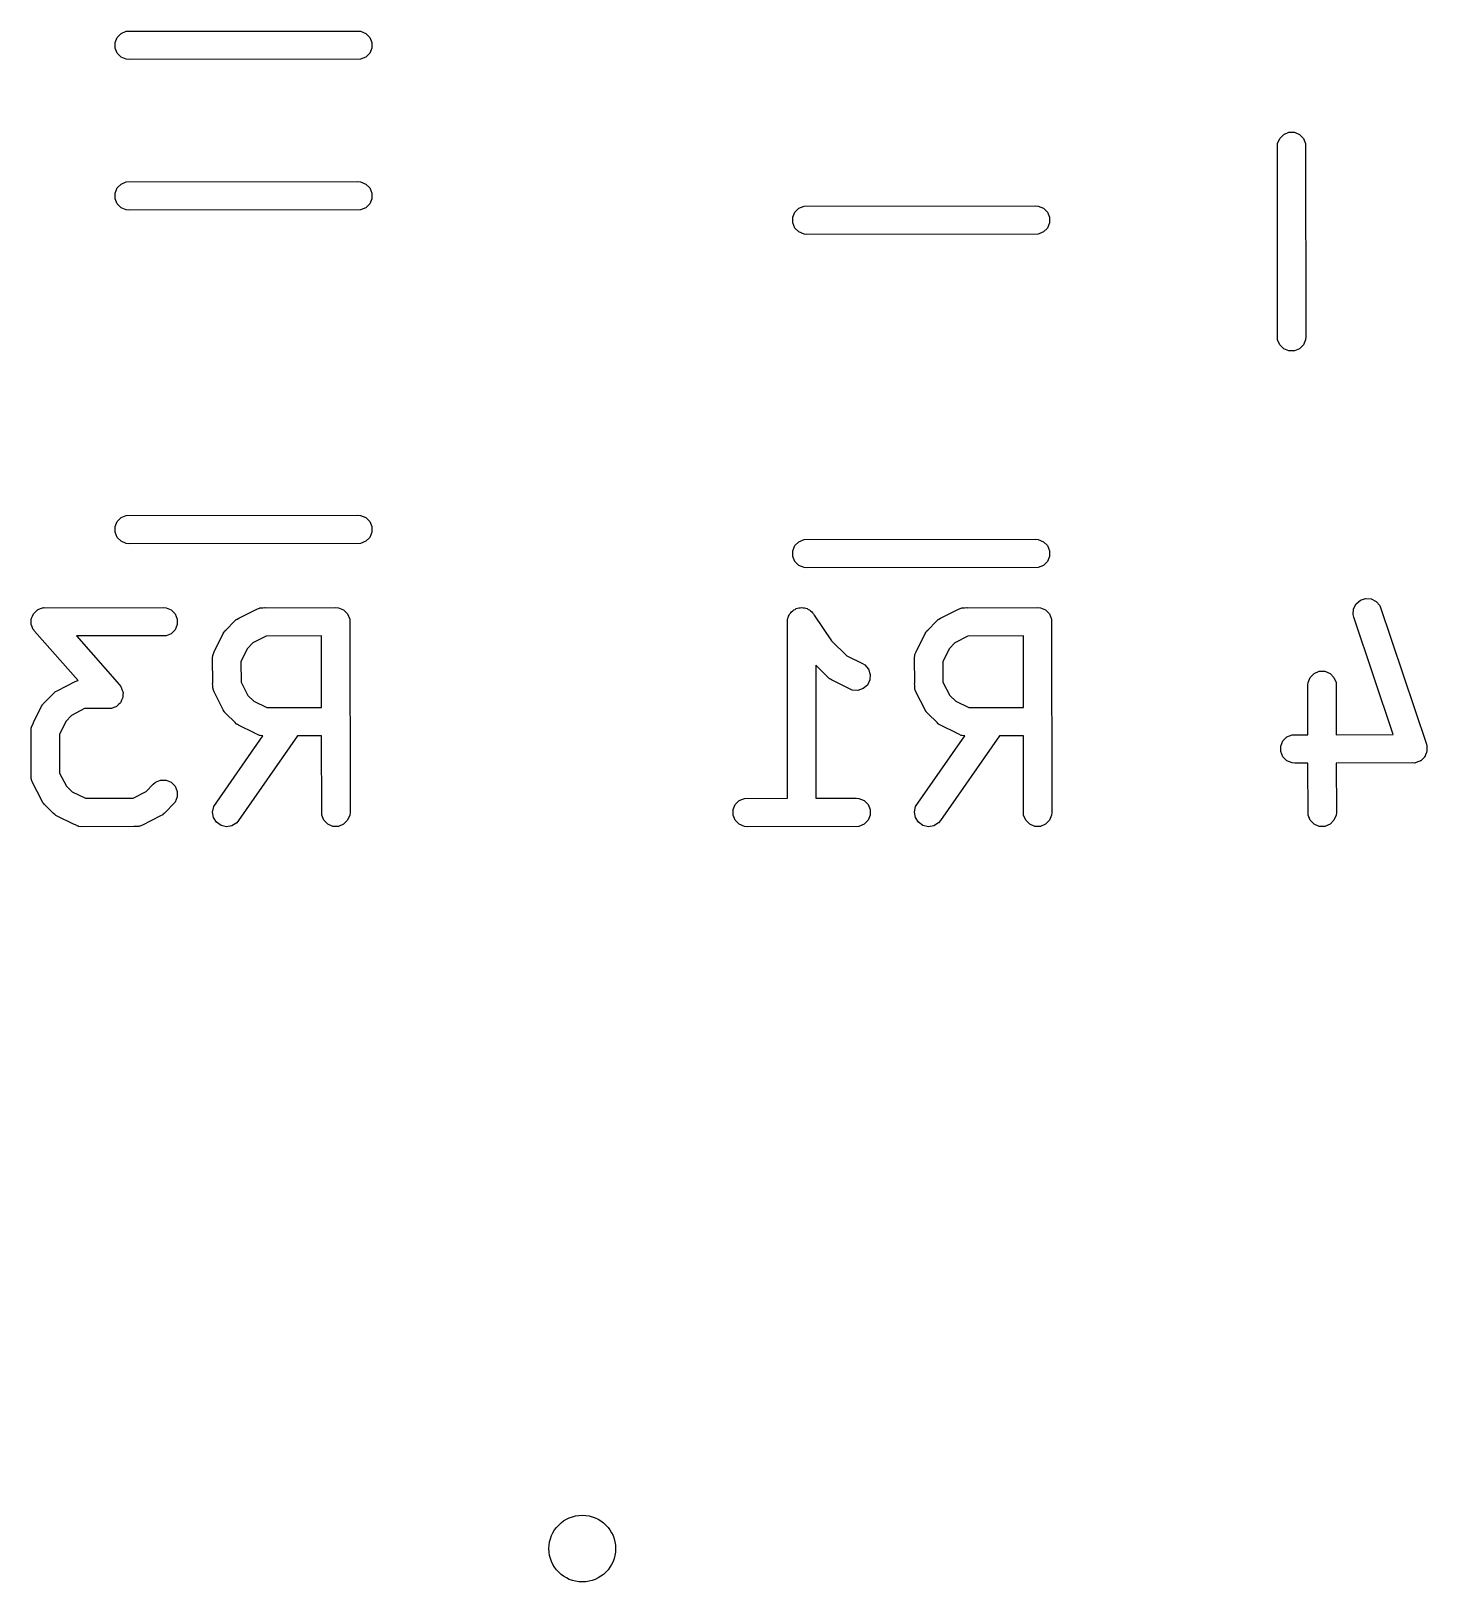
# Model space of a CAD drawing. Extents: x 4.69 to 6.01, y -4.01 to -2.79.
# Drawn here: x 4.6861 to 4.9745, y -4.0069 to -3.6865 of the extents above; entities that cross this region are included whole.
import ezdxf

# ---------------------------------------------------------------- set-up
doc = ezdxf.new("R2010")
doc.units = 0
doc.header["$MEASUREMENT"] = 0
doc.layers.add('BLACK', color=7, linetype='CONTINUOUS')

msp = doc.modelspace()

# ---------------------------------------------------------------- linework, layer by layer
at = {"layer": 'BLACK', "linetype": 'CONTINUOUS'}
for p, q in [((4.70392, -3.68781), (4.70474, -3.68699)), ((4.70474, -3.68699), (4.7058, -3.68655)), ((4.7058, -3.68655), (4.75362, -3.6865)), ((4.75362, -3.6865), (4.7542, -3.68655)), ((4.7542, -3.68655), (4.75526, -3.68699)), ((4.75526, -3.68699), (4.75608, -3.68781)), ((4.70348, -3.68887), (4.70392, -3.68781)), ((4.70348, -3.69002), (4.70348, -3.68887)), ((4.70392, -3.69109), (4.70348, -3.69002)), ((4.75608, -3.68781), (4.75652, -3.68887)), ((4.75652, -3.69002), (4.75608, -3.69109)), ((4.75652, -3.68887), (4.75652, -3.69002)), ((4.70474, -3.6919), (4.70392, -3.69109)), ((4.7058, -3.69234), (4.70474, -3.6919)), ((4.70638, -3.6924), (4.7058, -3.69234)), ((4.7542, -3.69234), (4.70638, -3.6924)), ((4.75526, -3.6919), (4.7542, -3.69234)), ((4.75608, -3.69109), (4.75526, -3.6919)), ((4.94358, -3.71031), (4.94364, -3.70974)), ((4.94364, -3.70974), (4.94408, -3.70867)), ((4.94408, -3.70867), (4.94489, -3.70786)), ((4.94489, -3.70786), (4.94596, -3.70742)), ((4.94596, -3.70742), (4.94711, -3.70742)), ((4.94711, -3.70742), (4.94818, -3.70786)), ((4.94818, -3.70786), (4.94899, -3.70867)), ((4.94899, -3.70867), (4.94943, -3.70974)), ((4.94943, -3.70974), (4.94949, -3.74969)), ((4.94364, -3.75026), (4.94358, -3.71031)), ((4.70348, -3.71998), (4.70392, -3.71891)), ((4.70392, -3.71891), (4.70474, -3.7181)), ((4.70474, -3.7181), (4.7058, -3.71766)), ((4.7058, -3.71766), (4.75362, -3.7176)), ((4.75362, -3.7176), (4.7542, -3.71766)), ((4.7542, -3.71766), (4.75526, -3.7181)), ((4.75526, -3.7181), (4.75608, -3.71891)), ((4.75608, -3.71891), (4.75652, -3.71998)), ((4.70348, -3.72113), (4.70348, -3.71998)), ((4.70392, -3.72219), (4.70348, -3.72113)), ((4.70474, -3.72301), (4.70392, -3.72219)), ((4.75608, -3.72219), (4.75526, -3.72301)), ((4.75652, -3.72113), (4.75608, -3.72219)), ((4.75652, -3.71998), (4.75652, -3.72113)), ((4.84474, -3.7231), (4.8458, -3.72266)), ((4.8458, -3.72266), (4.89362, -3.7226)), ((4.89362, -3.7226), (4.8942, -3.72266)), ((4.8942, -3.72266), (4.89526, -3.7231)), ((4.7058, -3.72345), (4.70474, -3.72301)), ((4.70638, -3.7235), (4.7058, -3.72345)), ((4.7542, -3.72345), (4.70638, -3.7235)), ((4.75526, -3.72301), (4.7542, -3.72345)), ((4.84348, -3.72498), (4.84392, -3.72391)), ((4.84348, -3.72613), (4.84348, -3.72498)), ((4.84392, -3.72719), (4.84348, -3.72613)), ((4.84392, -3.72391), (4.84474, -3.7231)), ((4.89526, -3.7231), (4.89608, -3.72391)), ((4.89608, -3.72391), (4.89652, -3.72498)), ((4.89652, -3.72613), (4.89608, -3.72719)), ((4.89652, -3.72498), (4.89652, -3.72613)), ((4.84474, -3.72801), (4.84392, -3.72719)), ((4.8458, -3.72845), (4.84474, -3.72801)), ((4.84638, -3.7285), (4.8458, -3.72845)), ((4.8942, -3.72845), (4.84638, -3.7285)), ((4.89526, -3.72801), (4.8942, -3.72845)), ((4.89608, -3.72719), (4.89526, -3.72801)), ((4.94408, -3.75133), (4.94364, -3.75026)), ((4.94489, -3.75214), (4.94408, -3.75133)), ((4.94899, -3.75133), (4.94818, -3.75214)), ((4.94943, -3.75026), (4.94899, -3.75133)), ((4.94949, -3.74969), (4.94943, -3.75026)), ((4.94596, -3.75258), (4.94489, -3.75214)), ((4.94711, -3.75258), (4.94596, -3.75258)), ((4.94818, -3.75214), (4.94711, -3.75258)), ((4.70392, -3.78781), (4.70474, -3.78699)), ((4.70474, -3.78699), (4.7058, -3.78655)), ((4.7058, -3.78655), (4.75362, -3.7865)), ((4.75362, -3.7865), (4.7542, -3.78655)), ((4.7542, -3.78655), (4.75526, -3.78699)), ((4.75526, -3.78699), (4.75608, -3.78781)), ((4.70348, -3.78887), (4.70392, -3.78781)), ((4.70348, -3.79002), (4.70348, -3.78887)), ((4.70392, -3.79109), (4.70348, -3.79002)), ((4.75608, -3.78781), (4.75652, -3.78887)), ((4.75652, -3.79002), (4.75608, -3.79109)), ((4.75652, -3.78887), (4.75652, -3.79002)), ((4.70474, -3.7919), (4.70392, -3.79109)), ((4.7058, -3.79234), (4.70474, -3.7919)), ((4.70638, -3.7924), (4.7058, -3.79234)), ((4.7542, -3.79234), (4.70638, -3.7924)), ((4.75526, -3.7919), (4.7542, -3.79234)), ((4.75608, -3.79109), (4.75526, -3.7919)), ((4.84348, -3.79387), (4.84392, -3.79281)), ((4.84392, -3.79281), (4.84474, -3.79199)), ((4.84474, -3.79199), (4.8458, -3.79155)), ((4.8458, -3.79155), (4.89362, -3.7915)), ((4.89362, -3.7915), (4.8942, -3.79155)), ((4.8942, -3.79155), (4.89526, -3.79199)), ((4.89526, -3.79199), (4.89608, -3.79281)), ((4.89608, -3.79281), (4.89652, -3.79387)), ((4.84348, -3.79502), (4.84348, -3.79387)), ((4.84392, -3.79609), (4.84348, -3.79502)), ((4.84474, -3.7969), (4.84392, -3.79609)), ((4.89608, -3.79609), (4.89526, -3.7969)), ((4.89652, -3.79502), (4.89608, -3.79609)), ((4.89652, -3.79387), (4.89652, -3.79502)), ((4.8458, -3.79734), (4.84474, -3.7969)), ((4.84638, -3.7974), (4.8458, -3.79734)), ((4.8942, -3.79734), (4.84638, -3.7974)), ((4.89526, -3.7969), (4.8942, -3.79734)), ((4.68709, -3.80642), (4.68743, -3.80608)), ((4.68743, -3.80608), (4.68752, -3.80604)), ((4.68752, -3.80604), (4.68759, -3.80598)), ((4.68759, -3.80598), (4.68805, -3.80582)), ((4.68805, -3.80582), (4.68849, -3.80564)), ((4.68849, -3.80564), (4.68859, -3.80564)), ((4.68859, -3.80564), (4.68868, -3.80561)), ((4.68868, -3.80561), (4.68914, -3.80564)), ((4.68914, -3.80564), (4.71344, -3.80558)), ((4.71344, -3.80558), (4.71401, -3.80564)), ((4.71401, -3.80564), (4.71508, -3.80608)), ((4.71508, -3.80608), (4.71589, -3.8069)), ((4.72902, -3.80781), (4.73274, -3.8059)), ((4.73274, -3.8059), (4.73328, -3.80569)), ((4.73328, -3.80569), (4.73339, -3.80568)), ((4.73339, -3.80568), (4.73348, -3.80564)), ((4.73348, -3.80564), (4.73398, -3.80564)), ((4.73398, -3.80564), (4.73443, -3.80561)), ((4.73443, -3.80561), (4.73452, -3.80564)), ((4.73452, -3.80564), (4.74906, -3.80558)), ((4.74906, -3.80558), (4.74963, -3.80564)), ((4.74963, -3.80564), (4.7507, -3.80608)), ((4.7507, -3.80608), (4.75151, -3.8069)), ((4.84347, -3.80629), (4.84367, -3.80608)), ((4.84367, -3.80608), (4.84394, -3.80597)), ((4.84394, -3.80597), (4.84419, -3.80581)), ((4.84419, -3.80581), (4.84447, -3.80575)), ((4.84447, -3.80575), (4.84474, -3.80564)), ((4.84474, -3.80564), (4.84503, -3.80564)), ((4.84503, -3.80564), (4.84532, -3.80558)), ((4.84532, -3.80558), (4.8456, -3.80564)), ((4.8456, -3.80564), (4.84589, -3.80564)), ((4.84589, -3.80564), (4.84616, -3.80575)), ((4.84616, -3.80575), (4.84645, -3.80581)), ((4.84645, -3.80581), (4.84669, -3.80597)), ((4.84669, -3.80597), (4.84696, -3.80608)), ((4.84696, -3.80608), (4.84716, -3.80629)), ((4.87402, -3.80781), (4.87774, -3.8059)), ((4.87774, -3.8059), (4.87828, -3.80569)), ((4.87828, -3.80569), (4.87839, -3.80568)), ((4.87839, -3.80568), (4.87848, -3.80564)), ((4.87848, -3.80564), (4.87898, -3.80564)), ((4.87898, -3.80564), (4.87943, -3.80561)), ((4.87943, -3.80561), (4.87952, -3.80564)), ((4.87952, -3.80564), (4.89406, -3.80558)), ((4.89406, -3.80558), (4.89463, -3.80564)), ((4.89463, -3.80564), (4.8957, -3.80608)), ((4.8957, -3.80608), (4.89651, -3.8069)), ((4.95926, -3.80703), (4.95934, -3.80588)), ((4.95934, -3.80588), (4.95986, -3.80485)), ((4.95986, -3.80485), (4.96073, -3.8041)), ((4.96073, -3.8041), (4.96182, -3.80373)), ((4.96182, -3.80373), (4.96297, -3.80381)), ((4.96297, -3.80381), (4.964, -3.80433)), ((4.964, -3.80433), (4.96475, -3.8052)), ((4.96475, -3.8052), (4.97436, -3.83385)), ((4.68614, -3.80892), (4.68617, -3.80844)), ((4.68617, -3.80901), (4.68614, -3.80892)), ((4.68617, -3.80796), (4.68621, -3.80787)), ((4.68617, -3.80844), (4.68617, -3.80796)), ((4.68617, -3.80911), (4.68617, -3.80901)), ((4.68635, -3.80956), (4.68617, -3.80911)), ((4.68621, -3.80787), (4.68622, -3.80777)), ((4.68622, -3.80777), (4.68643, -3.80734)), ((4.68643, -3.80734), (4.68661, -3.8069)), ((4.68661, -3.8069), (4.68668, -3.80683)), ((4.68668, -3.80683), (4.68673, -3.80674)), ((4.68673, -3.80674), (4.68709, -3.80642)), ((4.71589, -3.8069), (4.71633, -3.80796)), ((4.71633, -3.80911), (4.71589, -3.81018)), ((4.71633, -3.80796), (4.71633, -3.80911)), ((4.72636, -3.81025), (4.72822, -3.80832)), ((4.72822, -3.80832), (4.72845, -3.80814)), ((4.72845, -3.80814), (4.7285, -3.80808)), ((4.7285, -3.80808), (4.72856, -3.80805)), ((4.72856, -3.80805), (4.72867, -3.80796)), ((4.72867, -3.80796), (4.72902, -3.80781)), ((4.75151, -3.8069), (4.75195, -3.80796)), ((4.75195, -3.80796), (4.75201, -3.84791)), ((4.84236, -3.80853), (4.84242, -3.80796)), ((4.84236, -3.80854), (4.84236, -3.80853)), ((4.84236, -3.80853), (4.84236, -3.80853)), ((4.84236, -3.80853), (4.84236, -3.80853)), ((4.84241, -3.84499), (4.84236, -3.80854)), ((4.84242, -3.80796), (4.84253, -3.80769)), ((4.84253, -3.80769), (4.84259, -3.8074)), ((4.84259, -3.8074), (4.84275, -3.80716)), ((4.84275, -3.80716), (4.84286, -3.8069)), ((4.84286, -3.8069), (4.84307, -3.80669)), ((4.84307, -3.80669), (4.84323, -3.80645)), ((4.84323, -3.80645), (4.84347, -3.80629)), ((4.84716, -3.80629), (4.84741, -3.80645)), ((4.84741, -3.80645), (4.84757, -3.8067)), ((4.84757, -3.8067), (4.84777, -3.8069)), ((4.84777, -3.8069), (4.84787, -3.80714)), ((4.84787, -3.80714), (4.85149, -3.81247)), ((4.87136, -3.81025), (4.87322, -3.80832)), ((4.87322, -3.80832), (4.87345, -3.80814)), ((4.87345, -3.80814), (4.8735, -3.80808)), ((4.8735, -3.80808), (4.87356, -3.80805)), ((4.87356, -3.80805), (4.87367, -3.80796)), ((4.87367, -3.80796), (4.87402, -3.80781)), ((4.89651, -3.8069), (4.89695, -3.80796)), ((4.89695, -3.80796), (4.89701, -3.84791)), ((4.95939, -3.8076), (4.95926, -3.80703)), ((4.96752, -3.83184), (4.95939, -3.8076)), ((4.68651, -3.81001), (4.68635, -3.80956)), ((4.68659, -3.81012), (4.68651, -3.81001)), ((4.68661, -3.81018), (4.68659, -3.81012)), ((4.68667, -3.81023), (4.68661, -3.81018)), ((4.68684, -3.81048), (4.68667, -3.81023)), ((4.69582, -3.82068), (4.68684, -3.81048)), ((4.71401, -3.81143), (4.69551, -3.81147)), ((4.69551, -3.81147), (4.70441, -3.82159)), ((4.71508, -3.81099), (4.71401, -3.81143)), ((4.71589, -3.81018), (4.71508, -3.81099)), ((4.72415, -3.81435), (4.7258, -3.81097)), ((4.7258, -3.81097), (4.72595, -3.81072)), ((4.72595, -3.81072), (4.72598, -3.81065)), ((4.72598, -3.81065), (4.72603, -3.8106)), ((4.72603, -3.8106), (4.7261, -3.81048)), ((4.7261, -3.81048), (4.72636, -3.81025)), ((4.73467, -3.81149), (4.73197, -3.81288)), ((4.74611, -3.81145), (4.73467, -3.81149)), ((4.74613, -3.82622), (4.74611, -3.81145)), ((4.85149, -3.81247), (4.85465, -3.81557)), ((4.86915, -3.81435), (4.8708, -3.81097)), ((4.8708, -3.81097), (4.87095, -3.81072)), ((4.87095, -3.81072), (4.87098, -3.81065)), ((4.87098, -3.81065), (4.87103, -3.8106)), ((4.87103, -3.8106), (4.8711, -3.81048)), ((4.8711, -3.81048), (4.87136, -3.81025)), ((4.87967, -3.81149), (4.87697, -3.81288)), ((4.89111, -3.81145), (4.87967, -3.81149)), ((4.89113, -3.82622), (4.89111, -3.81145)), ((4.72361, -3.81604), (4.72367, -3.81546)), ((4.72367, -3.81546), (4.72371, -3.81536)), ((4.72371, -3.81526), (4.72396, -3.81474)), ((4.72371, -3.81536), (4.72371, -3.81526)), ((4.72396, -3.81474), (4.72411, -3.81439)), ((4.72411, -3.81439), (4.72415, -3.81435)), ((4.73078, -3.81411), (4.72947, -3.8168)), ((4.73197, -3.81288), (4.73078, -3.81411)), ((4.85465, -3.81557), (4.85788, -3.81714)), ((4.86861, -3.81604), (4.86867, -3.81546)), ((4.86867, -3.81546), (4.86871, -3.81536)), ((4.86871, -3.81526), (4.86896, -3.81474)), ((4.86871, -3.81536), (4.86871, -3.81526)), ((4.86896, -3.81474), (4.86911, -3.81439)), ((4.86911, -3.81439), (4.86915, -3.81435)), ((4.87578, -3.81411), (4.87447, -3.8168)), ((4.87697, -3.81288), (4.87578, -3.81411)), ((4.72366, -3.82122), (4.72361, -3.81604)), ((4.72947, -3.8168), (4.72951, -3.82104)), ((4.85075, -3.81995), (4.84822, -3.81747)), ((4.84822, -3.81747), (4.84826, -3.84497)), ((4.85788, -3.81714), (4.85837, -3.81745)), ((4.85837, -3.81745), (4.85913, -3.81832)), ((4.85913, -3.81832), (4.85949, -3.81942)), ((4.86866, -3.82122), (4.86861, -3.81604)), ((4.87447, -3.8168), (4.87451, -3.82104)), ((4.95118, -3.8192), (4.95224, -3.81876)), ((4.95224, -3.81876), (4.95339, -3.81876)), ((4.95339, -3.81876), (4.95446, -3.8192)), ((4.69152, -3.82281), (4.69524, -3.82089)), ((4.69524, -3.82089), (4.69579, -3.82069)), ((4.69579, -3.82069), (4.69582, -3.82068)), ((4.70441, -3.82159), (4.70459, -3.82184)), ((4.70459, -3.82184), (4.70464, -3.82189)), ((4.70464, -3.82189), (4.70467, -3.82195)), ((4.70467, -3.82195), (4.70475, -3.82206)), ((4.70475, -3.82206), (4.7049, -3.82252)), ((4.72363, -3.82129), (4.72366, -3.82122)), ((4.72366, -3.82169), (4.72363, -3.82129)), ((4.72367, -3.82224), (4.72366, -3.82169)), ((4.72371, -3.82233), (4.72367, -3.82224)), ((4.72951, -3.82104), (4.7309, -3.82375)), ((4.851, -3.82024), (4.85075, -3.81995)), ((4.85113, -3.82032), (4.851, -3.82024)), ((4.85117, -3.82037), (4.85113, -3.82032)), ((4.85125, -3.82039), (4.85117, -3.82037)), ((4.85149, -3.82055), (4.85125, -3.82039)), ((4.85578, -3.82263), (4.85149, -3.82055)), ((4.8589, -3.8216), (4.85803, -3.82235)), ((4.85941, -3.82056), (4.8589, -3.8216)), ((4.85949, -3.81942), (4.85941, -3.82056)), ((4.86863, -3.82129), (4.86866, -3.82122)), ((4.86866, -3.82169), (4.86863, -3.82129)), ((4.86867, -3.82224), (4.86866, -3.82169)), ((4.86871, -3.82233), (4.86867, -3.82224)), ((4.87451, -3.82104), (4.8759, -3.82375)), ((4.94986, -3.82166), (4.94992, -3.82108)), ((4.94988, -3.83188), (4.94986, -3.82166)), ((4.94992, -3.82108), (4.95036, -3.82002)), ((4.95036, -3.82002), (4.95118, -3.8192)), ((4.95446, -3.8192), (4.95527, -3.82002)), ((4.95527, -3.82002), (4.95571, -3.82108)), ((4.95571, -3.82108), (4.95573, -3.83187)), ((4.68853, -3.8256), (4.68861, -3.82547)), ((4.68861, -3.82547), (4.68886, -3.82525)), ((4.68886, -3.82525), (4.69073, -3.82332)), ((4.69073, -3.82332), (4.69095, -3.82314)), ((4.69095, -3.82314), (4.69101, -3.82308)), ((4.69101, -3.82308), (4.69106, -3.82305)), ((4.69106, -3.82305), (4.69118, -3.82295)), ((4.69118, -3.82295), (4.69152, -3.82281)), ((4.70453, -3.82533), (4.70417, -3.82565)), ((4.70457, -3.82525), (4.70453, -3.82533)), ((4.70464, -3.82517), (4.70457, -3.82525)), ((4.70483, -3.82473), (4.70464, -3.82517)), ((4.70504, -3.8243), (4.70483, -3.82473)), ((4.7049, -3.82252), (4.70509, -3.82296)), ((4.70505, -3.8242), (4.70504, -3.8243)), ((4.70509, -3.82411), (4.70505, -3.8242)), ((4.70509, -3.82296), (4.70509, -3.82306)), ((4.70509, -3.82306), (4.70512, -3.82315)), ((4.70512, -3.82315), (4.70509, -3.82363)), ((4.70509, -3.82363), (4.70509, -3.82411)), ((4.72371, -3.82244), (4.72371, -3.82233)), ((4.72392, -3.82298), (4.72371, -3.82244)), ((4.72584, -3.8267), (4.72392, -3.82298)), ((4.7309, -3.82375), (4.73214, -3.82494)), ((4.73214, -3.82494), (4.73485, -3.82626)), ((4.85693, -3.82271), (4.85578, -3.82263)), ((4.85803, -3.82235), (4.85693, -3.82271)), ((4.86871, -3.82244), (4.86871, -3.82233)), ((4.86892, -3.82298), (4.86871, -3.82244)), ((4.87084, -3.8267), (4.86892, -3.82298)), ((4.8759, -3.82375), (4.87714, -3.82494)), ((4.87714, -3.82494), (4.87985, -3.82626)), ((4.68666, -3.82934), (4.6883, -3.82596)), ((4.6883, -3.82596), (4.68846, -3.82572)), ((4.68846, -3.82572), (4.68849, -3.82564)), ((4.68849, -3.82564), (4.68853, -3.8256)), ((4.69447, -3.82788), (4.69328, -3.82911)), ((4.69718, -3.82648), (4.69447, -3.82788)), ((4.70217, -3.82644), (4.69718, -3.82648)), ((4.70257, -3.82646), (4.70217, -3.82644)), ((4.70266, -3.82643), (4.70257, -3.82646)), ((4.70277, -3.82643), (4.70266, -3.82643)), ((4.70321, -3.82625), (4.70277, -3.82643)), ((4.70366, -3.82609), (4.70321, -3.82625)), ((4.70374, -3.82603), (4.70366, -3.82609)), ((4.70383, -3.82599), (4.70374, -3.82603)), ((4.70417, -3.82565), (4.70383, -3.82599)), ((4.72598, -3.82705), (4.72584, -3.8267)), ((4.72608, -3.82716), (4.72598, -3.82705)), ((4.7261, -3.82722), (4.72608, -3.82716)), ((4.72616, -3.82727), (4.7261, -3.82722)), ((4.72635, -3.8275), (4.72616, -3.82727)), ((4.72828, -3.82936), (4.72635, -3.8275)), ((4.73485, -3.82626), (4.73956, -3.82624)), ((4.73956, -3.82624), (4.73975, -3.82621)), ((4.73975, -3.82621), (4.7399, -3.82624)), ((4.7399, -3.82624), (4.74613, -3.82622)), ((4.87098, -3.82705), (4.87084, -3.8267)), ((4.87108, -3.82716), (4.87098, -3.82705)), ((4.8711, -3.82722), (4.87108, -3.82716)), ((4.87116, -3.82727), (4.8711, -3.82722)), ((4.87135, -3.8275), (4.87116, -3.82727)), ((4.87328, -3.82936), (4.87135, -3.8275)), ((4.87985, -3.82626), (4.88456, -3.82624)), ((4.88456, -3.82624), (4.88475, -3.82621)), ((4.88475, -3.82621), (4.8849, -3.82624)), ((4.8849, -3.82624), (4.89113, -3.82622)), ((4.68611, -3.83103), (4.68617, -3.83046)), ((4.68616, -3.83995), (4.68611, -3.83103)), ((4.68617, -3.83046), (4.68621, -3.83036)), ((4.68621, -3.83036), (4.68622, -3.83025)), ((4.68622, -3.83025), (4.68647, -3.82974)), ((4.68647, -3.82974), (4.68661, -3.82939)), ((4.68661, -3.82939), (4.68666, -3.82934)), ((4.69328, -3.82911), (4.69197, -3.83181)), ((4.69197, -3.83181), (4.69202, -3.83979)), ((4.7285, -3.82962), (4.72828, -3.82936)), ((4.72862, -3.82969), (4.7285, -3.82962)), ((4.72867, -3.82974), (4.72862, -3.82969)), ((4.72874, -3.82977), (4.72867, -3.82974)), ((4.72899, -3.82992), (4.72874, -3.82977)), ((4.73237, -3.83157), (4.72899, -3.82992)), ((4.73242, -3.83161), (4.73237, -3.83157)), ((4.73277, -3.83176), (4.73242, -3.83161)), ((4.73328, -3.83201), (4.73277, -3.83176)), ((4.8735, -3.82962), (4.87328, -3.82936)), ((4.87362, -3.82969), (4.8735, -3.82962)), ((4.87367, -3.82974), (4.87362, -3.82969)), ((4.87374, -3.82977), (4.87367, -3.82974)), ((4.87399, -3.82992), (4.87374, -3.82977)), ((4.87737, -3.83157), (4.87399, -3.82992)), ((4.87742, -3.83161), (4.87737, -3.83157)), ((4.87777, -3.83176), (4.87742, -3.83161)), ((4.87828, -3.83201), (4.87777, -3.83176)), ((4.94555, -3.83233), (4.94662, -3.83189)), ((4.94662, -3.83189), (4.94988, -3.83188)), ((4.95573, -3.83187), (4.96752, -3.83184)), ((4.72386, -3.84672), (4.73403, -3.83211)), ((4.74118, -3.83209), (4.72898, -3.8496)), ((4.73339, -3.83201), (4.73328, -3.83201)), ((4.73348, -3.83205), (4.73339, -3.83201)), ((4.73403, -3.83211), (4.73348, -3.83205)), ((4.74614, -3.83207), (4.74118, -3.83209)), ((4.74616, -3.84848), (4.74614, -3.83207)), ((4.86886, -3.84672), (4.87903, -3.83211)), ((4.88618, -3.83209), (4.87398, -3.8496)), ((4.87839, -3.83201), (4.87828, -3.83201)), ((4.87848, -3.83205), (4.87839, -3.83201)), ((4.87903, -3.83211), (4.87848, -3.83205)), ((4.89114, -3.83207), (4.88618, -3.83209)), ((4.89116, -3.84848), (4.89114, -3.83207)), ((4.9443, -3.83421), (4.94474, -3.83314)), ((4.9443, -3.83536), (4.9443, -3.83421)), ((4.94474, -3.83314), (4.94555, -3.83233)), ((4.97436, -3.83385), (4.97443, -3.83413)), ((4.97443, -3.83413), (4.97446, -3.83421)), ((4.97446, -3.83421), (4.97446, -3.83427)), ((4.97446, -3.83427), (4.97449, -3.83441)), ((4.97449, -3.83441), (4.97446, -3.83489)), ((4.97446, -3.83489), (4.97446, -3.83536)), ((4.94474, -3.83642), (4.9443, -3.83536)), ((4.94555, -3.83724), (4.94474, -3.83642)), ((4.94662, -3.83768), (4.94555, -3.83724)), ((4.94719, -3.83774), (4.94662, -3.83768)), ((4.9499, -3.83773), (4.94719, -3.83774)), ((4.94992, -3.84848), (4.9499, -3.83773)), ((4.97148, -3.83768), (4.95575, -3.83772)), ((4.95575, -3.83772), (4.95577, -3.84791)), ((4.97193, -3.83771), (4.97148, -3.83768)), ((4.97203, -3.83768), (4.97193, -3.83771)), ((4.97214, -3.83768), (4.97203, -3.83768)), ((4.97258, -3.8375), (4.97214, -3.83768)), ((4.97303, -3.83735), (4.97258, -3.8375)), ((4.97311, -3.83728), (4.97303, -3.83735)), ((4.9732, -3.83724), (4.97311, -3.83728)), ((4.97354, -3.8369), (4.9732, -3.83724)), ((4.9739, -3.83659), (4.97354, -3.8369)), ((4.97394, -3.8365), (4.9739, -3.83659)), ((4.97402, -3.83642), (4.97394, -3.8365)), ((4.9742, -3.83599), (4.97402, -3.83642)), ((4.97441, -3.83556), (4.9742, -3.83599)), ((4.97442, -3.83546), (4.97441, -3.83556)), ((4.97446, -3.83536), (4.97442, -3.83546)), ((4.68614, -3.84004), (4.68616, -3.83995)), ((4.68617, -3.84047), (4.68614, -3.84004)), ((4.68617, -3.84098), (4.68617, -3.84047)), ((4.68621, -3.84108), (4.68617, -3.84098)), ((4.68622, -3.84119), (4.68621, -3.84108)), ((4.68643, -3.84173), (4.68622, -3.84119)), ((4.69202, -3.83979), (4.69341, -3.8425)), ((4.7118, -3.8417), (4.71286, -3.84126)), ((4.71286, -3.84126), (4.71401, -3.84126)), ((4.71401, -3.84126), (4.71508, -3.8417)), ((4.68834, -3.84545), (4.68643, -3.84173)), ((4.69341, -3.8425), (4.69464, -3.84369)), ((4.69464, -3.84369), (4.69735, -3.845)), ((4.7072, -3.84496), (4.70991, -3.84356)), ((4.70991, -3.84356), (4.71135, -3.84207)), ((4.71135, -3.84207), (4.7118, -3.8417)), ((4.71508, -3.8417), (4.71589, -3.84252)), ((4.71589, -3.84252), (4.71633, -3.84358)), ((4.71633, -3.84358), (4.71633, -3.84473)), ((4.68849, -3.8458), (4.68834, -3.84545)), ((4.68858, -3.84591), (4.68849, -3.8458)), ((4.68861, -3.84597), (4.68858, -3.84591)), ((4.68867, -3.84602), (4.68861, -3.84597)), ((4.68885, -3.84624), (4.68867, -3.84602)), ((4.69078, -3.84811), (4.68885, -3.84624)), ((4.69735, -3.845), (4.7072, -3.84496)), ((4.71589, -3.8458), (4.71365, -3.84812)), ((4.71633, -3.84473), (4.71589, -3.8458)), ((4.72361, -3.84784), (4.72386, -3.84672)), ((4.72381, -3.84898), (4.72361, -3.84784)), ((4.75201, -3.84791), (4.75195, -3.84848)), ((4.83117, -3.84733), (4.83161, -3.84627)), ((4.83117, -3.84848), (4.83117, -3.84733)), ((4.83161, -3.84627), (4.83243, -3.84545)), ((4.83243, -3.84545), (4.83349, -3.84501)), ((4.83349, -3.84501), (4.84241, -3.84499)), ((4.84826, -3.84497), (4.85656, -3.84495)), ((4.85656, -3.84495), (4.85714, -3.84501)), ((4.85714, -3.84501), (4.8582, -3.84545)), ((4.8582, -3.84545), (4.85902, -3.84627)), ((4.85902, -3.84627), (4.85946, -3.84733)), ((4.85946, -3.84733), (4.85946, -3.84848)), ((4.86861, -3.84784), (4.86886, -3.84672)), ((4.86881, -3.84898), (4.86861, -3.84784)), ((4.89701, -3.84791), (4.89695, -3.84848)), ((4.95577, -3.84791), (4.95571, -3.84848)), ((4.69101, -3.84836), (4.69078, -3.84811)), ((4.69113, -3.84844), (4.69101, -3.84836)), ((4.69118, -3.84849), (4.69113, -3.84844)), ((4.69125, -3.84852), (4.69118, -3.84849)), ((4.6915, -3.84867), (4.69125, -3.84852)), ((4.69488, -3.85031), (4.6915, -3.84867)), ((4.69492, -3.85036), (4.69488, -3.85031)), ((4.69527, -3.85051), (4.69492, -3.85036)), ((4.69579, -3.85075), (4.69527, -3.85051)), ((4.69589, -3.85076), (4.69579, -3.85075)), ((4.69599, -3.8508), (4.69589, -3.85076)), ((4.69657, -3.85086), (4.69599, -3.8508)), ((4.70736, -3.85081), (4.69657, -3.85086)), ((4.70744, -3.85084), (4.70736, -3.85081)), ((4.70788, -3.8508), (4.70744, -3.85084)), ((4.70839, -3.8508), (4.70788, -3.8508)), ((4.70849, -3.85076), (4.70839, -3.8508)), ((4.70859, -3.85075), (4.70849, -3.85076)), ((4.70913, -3.85055), (4.70859, -3.85075)), ((4.71286, -3.84863), (4.70913, -3.85055)), ((4.7132, -3.84849), (4.71286, -3.84863)), ((4.71332, -3.84839), (4.7132, -3.84849)), ((4.71337, -3.84836), (4.71332, -3.84839)), ((4.71343, -3.84831), (4.71337, -3.84836)), ((4.71365, -3.84812), (4.71343, -3.84831)), ((4.72443, -3.84995), (4.72381, -3.84898)), ((4.72537, -3.85061), (4.72443, -3.84995)), ((4.7265, -3.85086), (4.72537, -3.85061)), ((4.72763, -3.85066), (4.7265, -3.85086)), ((4.7286, -3.85004), (4.72763, -3.85066)), ((4.72898, -3.8496), (4.7286, -3.85004)), ((4.7466, -3.84955), (4.74616, -3.84848)), ((4.74742, -3.85036), (4.7466, -3.84955)), ((4.74848, -3.8508), (4.74742, -3.85036)), ((4.74963, -3.8508), (4.74848, -3.8508)), ((4.7507, -3.85036), (4.74963, -3.8508)), ((4.75151, -3.84955), (4.7507, -3.85036)), ((4.75195, -3.84848), (4.75151, -3.84955)), ((4.83161, -3.84955), (4.83117, -3.84848)), ((4.83243, -3.85036), (4.83161, -3.84955)), ((4.83349, -3.8508), (4.83243, -3.85036)), ((4.83407, -3.85086), (4.83349, -3.8508)), ((4.85714, -3.8508), (4.83407, -3.85086)), ((4.8582, -3.85036), (4.85714, -3.8508)), ((4.85902, -3.84955), (4.8582, -3.85036)), ((4.85946, -3.84848), (4.85902, -3.84955)), ((4.86943, -3.84995), (4.86881, -3.84898)), ((4.87037, -3.85061), (4.86943, -3.84995)), ((4.8715, -3.85086), (4.87037, -3.85061)), ((4.87263, -3.85066), (4.8715, -3.85086)), ((4.8736, -3.85004), (4.87263, -3.85066)), ((4.87398, -3.8496), (4.8736, -3.85004)), ((4.8916, -3.84955), (4.89116, -3.84848)), ((4.89242, -3.85036), (4.8916, -3.84955)), ((4.89348, -3.8508), (4.89242, -3.85036)), ((4.89463, -3.8508), (4.89348, -3.8508)), ((4.8957, -3.85036), (4.89463, -3.8508)), ((4.89651, -3.84955), (4.8957, -3.85036)), ((4.89695, -3.84848), (4.89651, -3.84955)), ((4.95036, -3.84955), (4.94992, -3.84848)), ((4.95118, -3.85036), (4.95036, -3.84955)), ((4.95224, -3.8508), (4.95118, -3.85036)), ((4.95339, -3.8508), (4.95224, -3.8508)), ((4.95446, -3.85036), (4.95339, -3.8508)), ((4.95527, -3.84955), (4.95446, -3.85036)), ((4.95571, -3.84848), (4.95527, -3.84955))]:
    msp.add_line(p, q, dxfattribs=at)
at = {"layer": 'BLACK'}
msp.add_circle((4.8, -4), 0.00689, dxfattribs=at)

doc.saveas('drawing.dxf')
